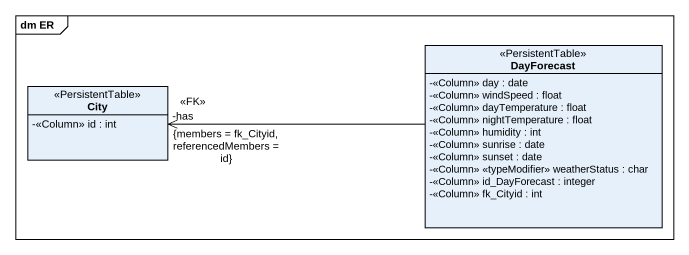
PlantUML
@startuml
mainframe dm ER
hide circle
hide empty members
skinparam classAttributeIconSize 0
class DayForecast <<PersistentTable>> {
  -<<Column>> day : date
  -<<Column>> windSpeed : float
  -<<Column>> dayTemperature : float
  -<<Column>> nightTemperature : float
  -<<Column>> humidity : int
  -<<Column>> sunrise : date
  -<<Column>> sunset : date
  -<<Column>> <<typeModifier>> weatherStatus : char
  -<<Column>> id_DayForecast : integer
  -<<Column>> fk_Cityid : int
}
class City <<PersistentTable>> {
  -<<Column>> id : int
}
DayForecast -left-> "-has\n<<FK>>\n{members = fk_Cityid, referencedMembers = id}" City
@enduml
